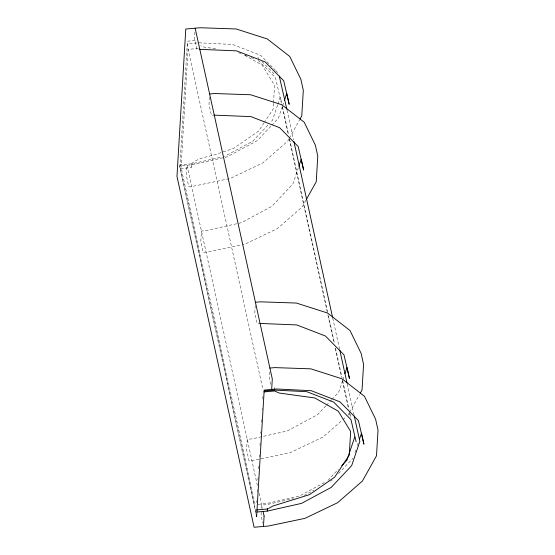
<?xml version="1.0" encoding="UTF-8"?>
<svg xmlns="http://www.w3.org/2000/svg" width="555" height="555" viewBox="0 0 555 555"><rect width="100%" height="100%" fill="white"/><g stroke="black" fill="none" stroke-linecap="round" stroke-linejoin="round"><path stroke-width="0.42" stroke-dasharray="2.77 2.08" d="M194.923 32.197L194.541 38.6L196.949 49.568L198.607 49.416M191.468 166.424L191.628 163.822L222.09 156.954M209.429 97.174L208.999 104.382L211.413 115.343L213.065 115.197M255.231 305.472L254.8 312.68L257.208 323.648L258.866 323.496M273.497 103.327L273.157 109.037L264.506 122.149M273.546 102.508L274.524 86.178L274.225 84.797L262.147 65.088L243.832 54.792M256.597 502.539L256.701 500.811M257.215 492.174L257.374 489.586M257.943 480.089L258.096 477.494M258.616 468.857L258.769 466.269M259.338 456.765L259.442 455.038M260.011 445.54L260.163 442.952M260.732 433.448L260.836 431.721M261.405 422.223L261.558 419.635M262.126 410.131L262.231 408.404M262.799 398.906L262.952 396.312M261.252 512.293L261.058 515.498L262.73 523.087M261.488 508.29L261.683 505.085L266.65 504.641L293.422 498.612M269.647 372.058L269.258 378.461L270.556 384.365M274.614 388.132L274.649 387.48M277.597 105.11L272.484 120.269L270.181 122.724M277.868 104.305L280.324 97.035L281.621 102.946M282.322 106.567L278.395 118.215L271.985 125.028M282.585 105.79L283.633 102.689M298.354 167.693L292.853 183.996L271.888 206.293L241.529 222.645L206.391 230.561L201.423 231.005L200.799 241.418L203.213 252.379L208.18 251.935L241.39 244.963M342.581 380.647L338.654 392.295L332.244 399.107M342.844 379.877L344.155 375.992M354.95 452.637L355.998 449.536M357.302 445.651L358.613 441.773M288.982 138.903L287.747 141.13L262.903 162.844L230.249 178.481L193.716 186.154L188.749 186.598L186.334 175.637L186.959 165.224L191.933 164.786L227.064 156.864L257.423 140.512L271.402 125.645M289.398 138.167L299.714 119.651M305.923 200.237L302.204 206.904L277.361 228.625L244.706 244.262L242.216 244.79M348.006 415.209L349.241 412.982M349.657 412.247L359.564 394.473M264.048 122.842L258.581 131.119L233.301 148.636L221.827 152.243M267.871 125.173L252.879 141.123L224.484 156.413M325.841 405.92L317.682 414.592L287.324 430.944L252.192 438.866L247.218 439.303L246.6 449.716L249.008 460.678L253.975 460.234L290.508 452.561L323.163 436.924L342.269 420.218M326.423 405.303L329.33 402.208M329.913 401.584L331.661 399.725M327.984 480.339L338.321 469.343M338.557 473.561L353.112 458.076M342.907 419.663L346.091 416.874M324.432 482.559L299.117 496.191L266.386 503.565L256.882 504.412M304.064 495.497L313.929 490.183M330.627 481.192L332.147 480.373M221.022 152.493C211.996 156.677 200.903 156.572 192.835 162.608L191.69 165.286L191.544 167.617L180.167 168.63L179.869 167.249L187.41 41.209L196.352 40.411M197.143 42.95L187.639 43.796L187.486 46.398L262.897 389.388M198.44 48.438L188.076 49.36L181.013 167.339L255.154 504.564M191.628 163.822L180.396 164.821L180.243 167.423L256.028 512.105M198.87 42.797L232.607 44.476L260.642 55.306L275.1 69.979M215.597 48.618L204.885 47.328L200.785 45.857M238.581 52.697L240.939 53.613M244.88 55.132L248.023 56.346M251.172 57.567L253.531 58.476M275.703 70.589L278.714 73.648M257.888 57.387L259.039 58.553M261.925 61.48L275.197 74.953M258.255 60.301L275.502 77.804L281.35 103.174M287.039 110.216L293.539 139.784M332.729 318.043L339.604 349.296M347.222 383.935L354.09 415.195M282.55 107.17L288.496 134.206M289.613 139.27L327.686 312.458M328.428 315.837L334.561 343.718M335.491 347.943L341.991 377.511M342.733 380.89L349.046 409.611M349.976 413.836L350.718 417.214M282.093 106.546L288.205 134.365M289.134 138.583L327.131 311.411M327.873 314.782L333.992 342.608M335.289 348.505L341.589 377.171M342.331 380.543L348.45 408.369M349.379 412.58L350.489 417.637M257.402 485.576L186.966 165.182L179.48 165.848L256.237 514.985M259.074 493.18L262.425 508.401"/><path stroke-width="0.83" d="M263.472 526.417L264.09 516.046M271.673 389.423L272.297 379.016L195.159 28.194M256.889 512.029L267.253 511.106L267.406 508.505M264.131 391.004L274.496 390.082L274.572 388.777M284.417 100.358L286.775 93.372L289.183 104.333L283.702 80.725L265.193 61.938L236.472 50.845L199.432 49.346M298.881 166.139L301.233 159.153L303.647 170.114L298.167 146.499L279.658 127.719L250.936 116.619L213.897 115.121M344.939 373.661L347.035 367.452L349.442 378.413L343.961 354.805L325.452 336.018L296.738 324.925L259.691 323.426M354.749 437.028L346.944 460.178L341.769 465.68M359.397 439.442L361.492 433.233M300.123 118.909L301.774 115.946L303.308 90.347L300.9 79.379L289.745 56.444L267.253 38.933L236.125 28.971L200.133 27.75L185.786 29.027L176.969 176.428L254.1 527.25L268.44 526.015L304.973 518.342L337.627 502.705L362.464 480.984L376.498 455.808L378.031 430.201L375.624 419.24L364.469 396.298L341.97 378.794L310.849 368.832L274.857 367.611L269.883 368.048M306.332 199.502L316.239 181.728L317.772 156.121L315.365 145.16L304.209 122.218L281.711 104.715L250.589 94.752L214.591 93.531L209.624 93.968M360.389 392.989L362.04 390.026L363.567 364.427L361.159 353.459L350.004 330.523L327.512 313.013L296.391 303.051L260.392 301.83L255.425 302.274M268.62 508.422L272.852 506.035L309.392 494.699L334.672 477.182L349.248 455.1L350.614 432.248L350.309 430.86L338.238 411.151L314.789 397.97L279.227 393.051L274.593 390.984L264.027 391.927M267.253 511.106L301.552 503.371L331.196 487.408L351.669 465.638L359.848 441.385L354.277 416.042M256.542 509.969L267.919 508.956M274.496 390.082L306.811 391.691L333.673 402.07L350.982 419.635L356.109 441.718M279.297 76.146L286.852 109.37M361.68 434.072L363.907 444.194L358.426 420.579L339.917 401.799L311.195 390.699L276.64 388.986L264.187 390.089L256.611 516.67L256.237 514.985M293.914 141.476L332.549 317.196M339.792 350.143L347.035 383.089M263.167 511.779L264.097 516.004"/></g></svg>
